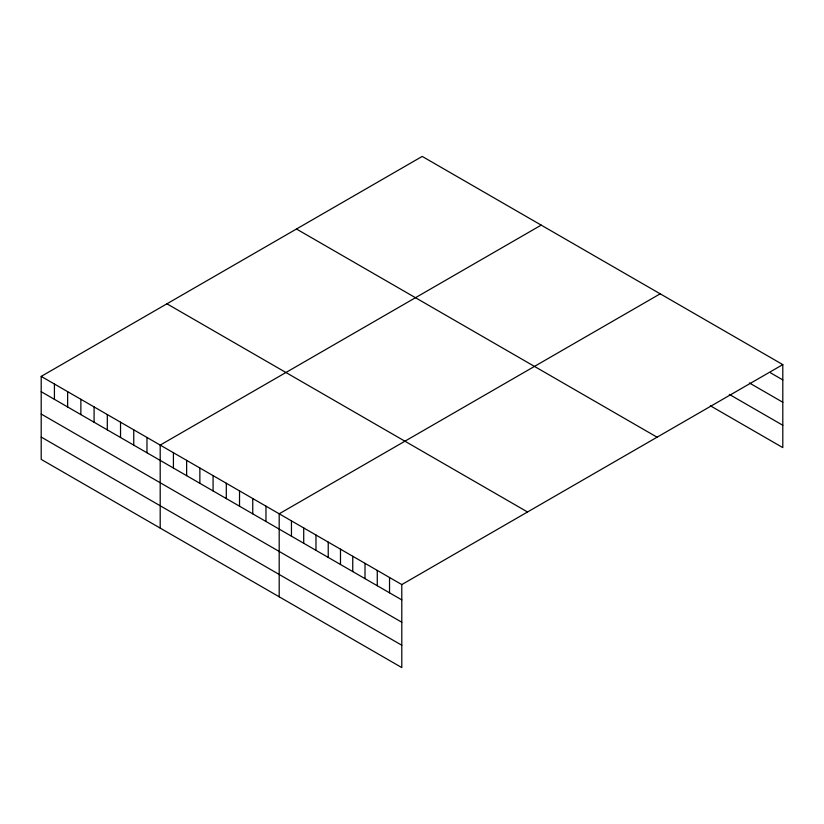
<?xml version="1.0" encoding="UTF-8"?>
<svg xmlns="http://www.w3.org/2000/svg" width="824" height="824" viewBox="0 0 824 824"><rect width="100%" height="100%" fill="white"/><g stroke="black" fill="none" stroke-linecap="round" stroke-linejoin="round"><path stroke-width="1.24" d="M41.2 376.393L401.793 584.577L401.793 667.584L41.2 459.39L41.2 376.393L422.207 156.416L782.8 364.61L782.8 447.607L710.35 405.779M541.203 225.117L160.196 445.094L160.196 528.102M660.199 293.818L279.192 513.795L279.192 596.803M401.793 584.577L782.8 364.61M770.543 372.839L782.8 379.916M749.366 382.954L782.8 402.256M729.302 394.387L782.8 425.266M296.475 229.01L657.068 437.194M166.932 303.798L527.525 511.982M41.2 391.699L401.793 599.893M41.2 414.039L401.793 622.223M41.2 437.06L401.793 645.244M389.536 577.5L389.536 592.806M377.268 570.424L377.268 585.73M365.011 563.338L365.011 578.654M352.754 556.262L352.754 571.578M340.487 549.186L340.487 564.491M328.23 542.11L328.23 557.415M315.973 535.034L315.973 550.339M303.716 527.947L303.716 543.263M291.449 520.871L291.449 536.187M265.967 506.163L265.967 521.468M252.752 498.53L252.752 513.836M239.527 490.898L239.527 506.204M226.301 483.255L226.301 498.572M213.086 475.623L213.086 490.939M199.861 467.991L199.861 483.307M186.636 460.358L186.636 475.675M173.421 452.726L173.421 468.032M146.971 437.462L146.971 452.767M133.756 429.829L133.756 445.135M120.531 422.187L120.531 437.503M107.305 414.554L107.305 429.871M94.09 406.922L94.09 422.238M80.865 399.29L80.865 414.606M67.64 391.658L67.64 406.963M54.425 384.025L54.425 399.331"/></g></svg>
